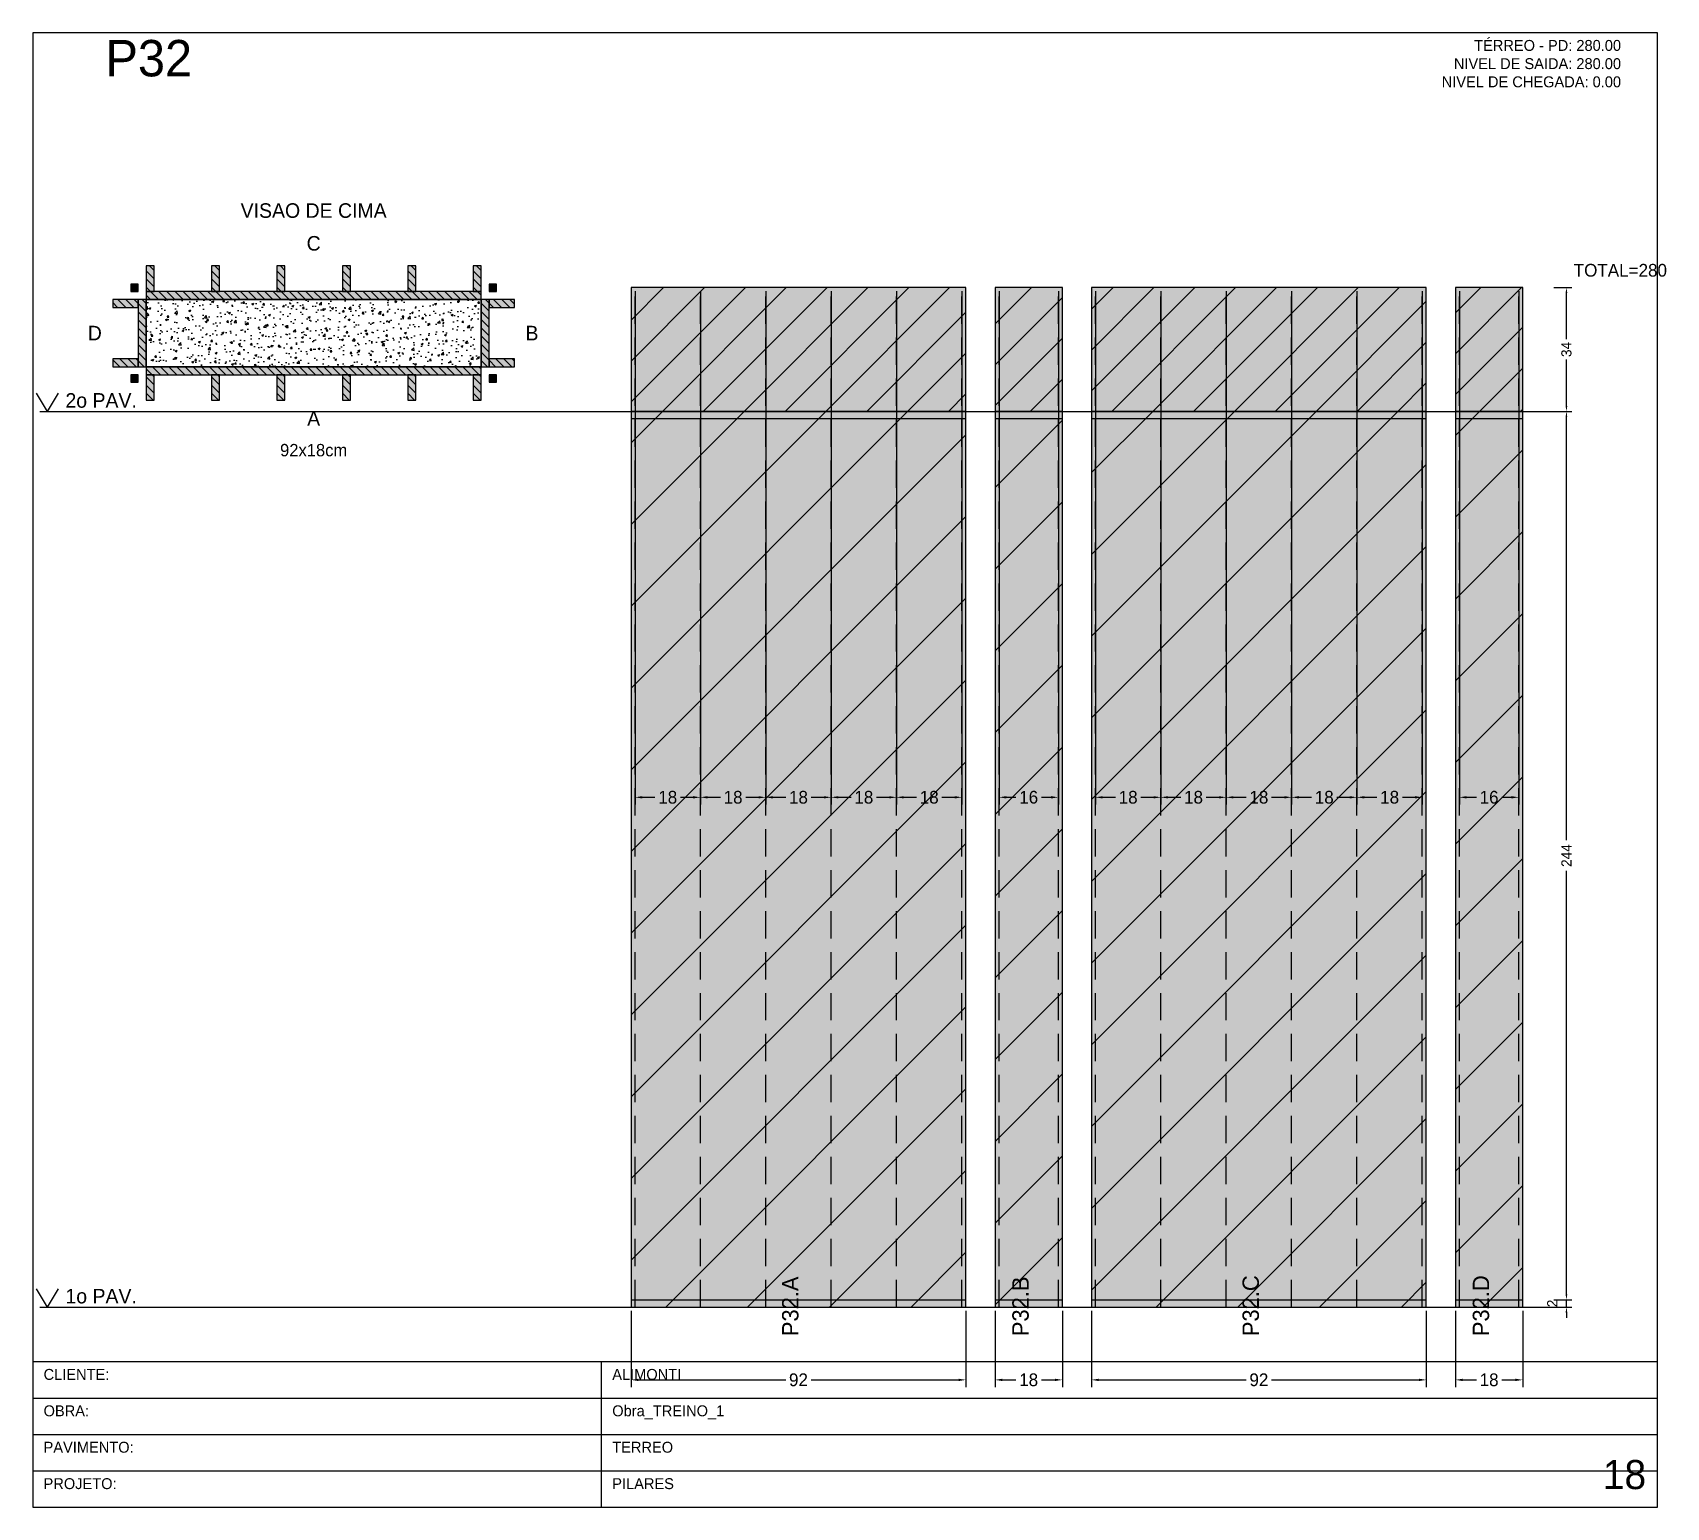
# Model space of a CAD drawing. Header units: metres. Extents: x 0 to 2089, y 0 to 2105.
# Drawn here: x 796.8 to 1245.6, y 1275 to 1680 of the extents above; entities that cross this region are included whole.
import ezdxf
from ezdxf.enums import TextEntityAlignment as Align

# ---------------------------------------------------------------- set-up
doc = ezdxf.new("R2010")
doc.units = ezdxf.units.M
doc.linetypes.add('HIDDEN', pattern=[0.375, 0.25, -0.125])
for name, color, linetype in [('BORDA_CELULA', 9, 'Continuous'), ('CARIMBO', 9, 'Continuous'), ('CHAPA', 1, 'Continuous'), ('CONCRETO', 4, 'Continuous'), ('COTA', 241, 'Continuous'), ('Hachura', 251, 'Continuous'), ('LABEL_ID', 3, 'Continuous'), ('Nivel', 4, 'Continuous'), ('NOMENCLATURA', 1, 'Continuous'), ('Paineis', 200, 'Continuous'), ('SARR_2.2x7', 40, 'Continuous'), ('Texto Secao', 2, 'Continuous'), ('TEXTO_GERAL', 2, 'Continuous')]:
    doc.layers.add(name, color=color, linetype=linetype)
doc.dimstyles.new('FACE_DIM', dxfattribs={"dimtxt": 3.5, "dimasz": 2, "dimexe": 2, "dimexo": 1, "dimgap": 1, "dimtad": 1, "dimdec": 0, "dimrnd": 1, "dimcen": 2.5, "dimclrd": 241, "dimclre": 241, "dimclrt": 241, "dimazin": 3, "dimtfac": 1, "dimtmove": 0, "dimatfit": 3})

# ---------------------------------------------------------------- blocks, each defined once
blk = doc.blocks.new('_CLOSEDFILLED')
at = {"color": 0, "linetype": 'BYBLOCK'}
blk.add_solid([(-1, 0.16), (0, 0), (-1, -0.16)], dxfattribs=at)
blk = doc.blocks.new('*D238')
at = {"color": 241}
for p, q in [((961.2, 1329), (961.2, 1308)), ((1053.2, 1329), (1053.2, 1308)), ((963.2, 1310), (1003.7, 1310)), ((1010.7, 1310), (1051.2, 1310))]:
    blk.add_line(p, q, dxfattribs=at)
at = {"layer": 'Defpoints'}
for p in [(961.2, 1330), (1053.2, 1330), (961.2, 1310)]:
    blk.add_point(p, dxfattribs=at)
at = {"color": 241, "xscale": 2, "yscale": 2, "rotation": 180}
blk.add_blockref('_CLOSEDFILLED', (961.2, 1310), dxfattribs=at)
at = {"color": 241, "xscale": 2, "yscale": 2}
blk.add_blockref('_CLOSEDFILLED', (1053.2, 1310), dxfattribs=at)
at = {"color": 241, "insert": (1007.2, 1310), "char_height": 3.5, "attachment_point": 5}
blk.add_mtext('92', dxfattribs=at)
blk = doc.blocks.new('*D239')
at = {"color": 241}
for p, q in [((962.3, 1609), (962.3, 1468)), ((980.26, 1609), (980.26, 1468)), ((964.3, 1470), (967.78, 1470)), ((974.78, 1470), (978.26, 1470))]:
    blk.add_line(p, q, dxfattribs=at)
at = {"layer": 'Defpoints'}
for p in [(962.3, 1610), (980.26, 1610), (962.3, 1470)]:
    blk.add_point(p, dxfattribs=at)
at = {"color": 241, "xscale": 2, "yscale": 2, "rotation": 180}
blk.add_blockref('_CLOSEDFILLED', (962.3, 1470), dxfattribs=at)
at = {"color": 241, "xscale": 2, "yscale": 2}
blk.add_blockref('_CLOSEDFILLED', (980.26, 1470), dxfattribs=at)
at = {"color": 241, "insert": (971.28, 1470), "char_height": 3.5, "attachment_point": 5}
blk.add_mtext('18', dxfattribs=at)
blk = doc.blocks.new('*D240')
at = {"color": 241}
for p, q in [((980.26, 1609), (980.26, 1468)), ((998.22, 1609), (998.22, 1468)), ((982.26, 1470), (985.74, 1470)), ((992.74, 1470), (996.22, 1470))]:
    blk.add_line(p, q, dxfattribs=at)
at = {"layer": 'Defpoints'}
for p in [(980.26, 1610), (998.22, 1610), (980.26, 1470)]:
    blk.add_point(p, dxfattribs=at)
at = {"color": 241, "xscale": 2, "yscale": 2, "rotation": 180}
blk.add_blockref('_CLOSEDFILLED', (980.26, 1470), dxfattribs=at)
at = {"color": 241, "xscale": 2, "yscale": 2}
blk.add_blockref('_CLOSEDFILLED', (998.22, 1470), dxfattribs=at)
at = {"color": 241, "insert": (989.24, 1470), "char_height": 3.5, "attachment_point": 5}
blk.add_mtext('18', dxfattribs=at)
blk = doc.blocks.new('*D241')
at = {"color": 241}
for p, q in [((998.22, 1609), (998.22, 1468)), ((1016.18, 1609), (1016.18, 1468)), ((1000.22, 1470), (1003.7, 1470)), ((1010.7, 1470), (1014.18, 1470))]:
    blk.add_line(p, q, dxfattribs=at)
at = {"layer": 'Defpoints'}
for p in [(998.22, 1610), (1016.18, 1610), (998.22, 1470)]:
    blk.add_point(p, dxfattribs=at)
at = {"color": 241, "xscale": 2, "yscale": 2, "rotation": 180}
blk.add_blockref('_CLOSEDFILLED', (998.22, 1470), dxfattribs=at)
at = {"color": 241, "xscale": 2, "yscale": 2}
blk.add_blockref('_CLOSEDFILLED', (1016.18, 1470), dxfattribs=at)
at = {"color": 241, "insert": (1007.2, 1470), "char_height": 3.5, "attachment_point": 5}
blk.add_mtext('18', dxfattribs=at)
blk = doc.blocks.new('*D242')
at = {"color": 241}
for p, q in [((1016.18, 1609), (1016.18, 1468)), ((1034.14, 1609), (1034.14, 1468)), ((1018.18, 1470), (1021.66, 1470)), ((1028.66, 1470), (1032.14, 1470))]:
    blk.add_line(p, q, dxfattribs=at)
at = {"layer": 'Defpoints'}
for p in [(1016.18, 1610), (1034.14, 1610), (1016.18, 1470)]:
    blk.add_point(p, dxfattribs=at)
at = {"color": 241, "xscale": 2, "yscale": 2, "rotation": 180}
blk.add_blockref('_CLOSEDFILLED', (1016.18, 1470), dxfattribs=at)
at = {"color": 241, "xscale": 2, "yscale": 2}
blk.add_blockref('_CLOSEDFILLED', (1034.14, 1470), dxfattribs=at)
at = {"color": 241, "insert": (1025.16, 1470), "char_height": 3.5, "attachment_point": 5}
blk.add_mtext('18', dxfattribs=at)
blk = doc.blocks.new('*D243')
at = {"color": 241}
for p, q in [((1034.14, 1609), (1034.14, 1468)), ((1052.1, 1609), (1052.1, 1468)), ((1036.14, 1470), (1039.62, 1470)), ((1046.62, 1470), (1050.1, 1470))]:
    blk.add_line(p, q, dxfattribs=at)
at = {"layer": 'Defpoints'}
for p in [(1034.14, 1610), (1052.1, 1610), (1034.14, 1470)]:
    blk.add_point(p, dxfattribs=at)
at = {"color": 241, "xscale": 2, "yscale": 2, "rotation": 180}
blk.add_blockref('_CLOSEDFILLED', (1034.14, 1470), dxfattribs=at)
at = {"color": 241, "xscale": 2, "yscale": 2}
blk.add_blockref('_CLOSEDFILLED', (1052.1, 1470), dxfattribs=at)
at = {"color": 241, "insert": (1043.12, 1470), "char_height": 3.5, "attachment_point": 5}
blk.add_mtext('18', dxfattribs=at)
blk = doc.blocks.new('*D244')
at = {"color": 241}
for p, q in [((1061.2, 1329), (1061.2, 1308)), ((1079.7, 1329), (1079.7, 1308)), ((1063.2, 1310), (1066.95, 1310)), ((1073.95, 1310), (1077.7, 1310))]:
    blk.add_line(p, q, dxfattribs=at)
at = {"layer": 'Defpoints'}
for p in [(1061.2, 1330), (1079.7, 1330), (1061.2, 1310)]:
    blk.add_point(p, dxfattribs=at)
at = {"color": 241, "xscale": 2, "yscale": 2, "rotation": 180}
blk.add_blockref('_CLOSEDFILLED', (1061.2, 1310), dxfattribs=at)
at = {"color": 241, "xscale": 2, "yscale": 2}
blk.add_blockref('_CLOSEDFILLED', (1079.7, 1310), dxfattribs=at)
at = {"color": 241, "insert": (1070.45, 1310), "char_height": 3.5, "attachment_point": 5}
blk.add_mtext('18', dxfattribs=at)
blk = doc.blocks.new('*D245')
at = {"color": 241}
for p, q in [((1062.3, 1609), (1062.3, 1468)), ((1078.6, 1609), (1078.6, 1468)), ((1064.3, 1470), (1066.95, 1470)), ((1073.95, 1470), (1076.6, 1470))]:
    blk.add_line(p, q, dxfattribs=at)
at = {"layer": 'Defpoints'}
for p in [(1062.3, 1610), (1078.6, 1610), (1062.3, 1470)]:
    blk.add_point(p, dxfattribs=at)
at = {"color": 241, "xscale": 2, "yscale": 2, "rotation": 180}
blk.add_blockref('_CLOSEDFILLED', (1062.3, 1470), dxfattribs=at)
at = {"color": 241, "xscale": 2, "yscale": 2}
blk.add_blockref('_CLOSEDFILLED', (1078.6, 1470), dxfattribs=at)
at = {"color": 241, "insert": (1070.45, 1470), "char_height": 3.5, "attachment_point": 5}
blk.add_mtext('16', dxfattribs=at)
blk = doc.blocks.new('*D246')
at = {"color": 241}
for p, q in [((1087.7, 1329), (1087.7, 1308)), ((1179.7, 1329), (1179.7, 1308)), ((1089.7, 1310), (1130.2, 1310)), ((1137.2, 1310), (1177.7, 1310))]:
    blk.add_line(p, q, dxfattribs=at)
at = {"layer": 'Defpoints'}
for p in [(1087.7, 1330), (1179.7, 1330), (1087.7, 1310)]:
    blk.add_point(p, dxfattribs=at)
at = {"color": 241, "xscale": 2, "yscale": 2, "rotation": 180}
blk.add_blockref('_CLOSEDFILLED', (1087.7, 1310), dxfattribs=at)
at = {"color": 241, "xscale": 2, "yscale": 2}
blk.add_blockref('_CLOSEDFILLED', (1179.7, 1310), dxfattribs=at)
at = {"color": 241, "insert": (1133.7, 1310), "char_height": 3.5, "attachment_point": 5}
blk.add_mtext('92', dxfattribs=at)
blk = doc.blocks.new('*D247')
at = {"color": 241}
for p, q in [((1088.8, 1609), (1088.8, 1468)), ((1106.76, 1609), (1106.76, 1468)), ((1090.8, 1470), (1094.28, 1470)), ((1101.28, 1470), (1104.76, 1470))]:
    blk.add_line(p, q, dxfattribs=at)
at = {"layer": 'Defpoints'}
for p in [(1088.8, 1610), (1106.76, 1610), (1088.8, 1470)]:
    blk.add_point(p, dxfattribs=at)
at = {"color": 241, "xscale": 2, "yscale": 2, "rotation": 180}
blk.add_blockref('_CLOSEDFILLED', (1088.8, 1470), dxfattribs=at)
at = {"color": 241, "xscale": 2, "yscale": 2}
blk.add_blockref('_CLOSEDFILLED', (1106.76, 1470), dxfattribs=at)
at = {"color": 241, "insert": (1097.78, 1470), "char_height": 3.5, "attachment_point": 5}
blk.add_mtext('18', dxfattribs=at)
blk = doc.blocks.new('*D248')
at = {"color": 241}
for p, q in [((1106.76, 1609), (1106.76, 1468)), ((1124.72, 1609), (1124.72, 1468)), ((1108.76, 1470), (1112.24, 1470)), ((1119.24, 1470), (1122.72, 1470))]:
    blk.add_line(p, q, dxfattribs=at)
at = {"layer": 'Defpoints'}
for p in [(1106.76, 1610), (1124.72, 1610), (1106.76, 1470)]:
    blk.add_point(p, dxfattribs=at)
at = {"color": 241, "xscale": 2, "yscale": 2, "rotation": 180}
blk.add_blockref('_CLOSEDFILLED', (1106.76, 1470), dxfattribs=at)
at = {"color": 241, "xscale": 2, "yscale": 2}
blk.add_blockref('_CLOSEDFILLED', (1124.72, 1470), dxfattribs=at)
at = {"color": 241, "insert": (1115.74, 1470), "char_height": 3.5, "attachment_point": 5}
blk.add_mtext('18', dxfattribs=at)
blk = doc.blocks.new('*D249')
at = {"color": 241}
for p, q in [((1124.72, 1609), (1124.72, 1468)), ((1142.68, 1609), (1142.68, 1468)), ((1126.72, 1470), (1130.2, 1470)), ((1137.2, 1470), (1140.68, 1470))]:
    blk.add_line(p, q, dxfattribs=at)
at = {"layer": 'Defpoints'}
for p in [(1124.72, 1610), (1142.68, 1610), (1124.72, 1470)]:
    blk.add_point(p, dxfattribs=at)
at = {"color": 241, "xscale": 2, "yscale": 2, "rotation": 180}
blk.add_blockref('_CLOSEDFILLED', (1124.72, 1470), dxfattribs=at)
at = {"color": 241, "xscale": 2, "yscale": 2}
blk.add_blockref('_CLOSEDFILLED', (1142.68, 1470), dxfattribs=at)
at = {"color": 241, "insert": (1133.7, 1470), "char_height": 3.5, "attachment_point": 5}
blk.add_mtext('18', dxfattribs=at)
blk = doc.blocks.new('*D250')
at = {"color": 241}
for p, q in [((1142.68, 1609), (1142.68, 1468)), ((1160.64, 1609), (1160.64, 1468)), ((1144.68, 1470), (1148.16, 1470)), ((1155.16, 1470), (1158.64, 1470))]:
    blk.add_line(p, q, dxfattribs=at)
at = {"layer": 'Defpoints'}
for p in [(1142.68, 1610), (1160.64, 1610), (1142.68, 1470)]:
    blk.add_point(p, dxfattribs=at)
at = {"color": 241, "xscale": 2, "yscale": 2, "rotation": 180}
blk.add_blockref('_CLOSEDFILLED', (1142.68, 1470), dxfattribs=at)
at = {"color": 241, "xscale": 2, "yscale": 2}
blk.add_blockref('_CLOSEDFILLED', (1160.64, 1470), dxfattribs=at)
at = {"color": 241, "insert": (1151.66, 1470), "char_height": 3.5, "attachment_point": 5}
blk.add_mtext('18', dxfattribs=at)
blk = doc.blocks.new('*D251')
at = {"color": 241}
for p, q in [((1160.64, 1609), (1160.64, 1468)), ((1178.6, 1609), (1178.6, 1468)), ((1162.64, 1470), (1166.12, 1470)), ((1173.12, 1470), (1176.6, 1470))]:
    blk.add_line(p, q, dxfattribs=at)
at = {"layer": 'Defpoints'}
for p in [(1160.64, 1610), (1178.6, 1610), (1160.64, 1470)]:
    blk.add_point(p, dxfattribs=at)
at = {"color": 241, "xscale": 2, "yscale": 2, "rotation": 180}
blk.add_blockref('_CLOSEDFILLED', (1160.64, 1470), dxfattribs=at)
at = {"color": 241, "xscale": 2, "yscale": 2}
blk.add_blockref('_CLOSEDFILLED', (1178.6, 1470), dxfattribs=at)
at = {"color": 241, "insert": (1169.62, 1470), "char_height": 3.5, "attachment_point": 5}
blk.add_mtext('18', dxfattribs=at)
blk = doc.blocks.new('*D252')
at = {"color": 241}
for p, q in [((1187.7, 1329), (1187.7, 1308)), ((1206.2, 1329), (1206.2, 1308)), ((1189.7, 1310), (1193.45, 1310)), ((1200.45, 1310), (1204.2, 1310))]:
    blk.add_line(p, q, dxfattribs=at)
at = {"layer": 'Defpoints'}
for p in [(1187.7, 1330), (1206.2, 1330), (1187.7, 1310)]:
    blk.add_point(p, dxfattribs=at)
at = {"color": 241, "xscale": 2, "yscale": 2, "rotation": 180}
blk.add_blockref('_CLOSEDFILLED', (1187.7, 1310), dxfattribs=at)
at = {"color": 241, "xscale": 2, "yscale": 2}
blk.add_blockref('_CLOSEDFILLED', (1206.2, 1310), dxfattribs=at)
at = {"color": 241, "insert": (1196.95, 1310), "char_height": 3.5, "attachment_point": 5}
blk.add_mtext('18', dxfattribs=at)
blk = doc.blocks.new('*D253')
at = {"color": 241}
for p, q in [((1188.8, 1609), (1188.8, 1468)), ((1205.1, 1609), (1205.1, 1468)), ((1190.8, 1470), (1193.45, 1470)), ((1200.45, 1470), (1203.1, 1470))]:
    blk.add_line(p, q, dxfattribs=at)
at = {"layer": 'Defpoints'}
for p in [(1188.8, 1610), (1205.1, 1610), (1188.8, 1470)]:
    blk.add_point(p, dxfattribs=at)
at = {"color": 241, "xscale": 2, "yscale": 2, "rotation": 180}
blk.add_blockref('_CLOSEDFILLED', (1188.8, 1470), dxfattribs=at)
at = {"color": 241, "xscale": 2, "yscale": 2}
blk.add_blockref('_CLOSEDFILLED', (1205.1, 1470), dxfattribs=at)
at = {"color": 241, "insert": (1196.95, 1470), "char_height": 3.5, "attachment_point": 5}
blk.add_mtext('16', dxfattribs=at)
blk = doc.blocks.new('*D255')
at = {"color": 241}
for p, q in [((1214.7, 1576), (1219.7, 1576)), ((1218.2, 1458.2), (1218.2, 1574.5)), ((1218.2, 1333.5), (1218.2, 1449.8)), ((1214.7, 1332), (1219.7, 1332))]:
    blk.add_line(p, q, dxfattribs=at)
at = {"layer": 'Defpoints'}
for p in [(1214.2, 1576), (1214.2, 1332), (1218.2, 1332)]:
    blk.add_point(p, dxfattribs=at)
at = {"color": 241, "xscale": 1.5, "yscale": 1.5}
for p, rotation in [((1218.2, 1576), 90), ((1218.2, 1332), 270)]:
    blk.add_blockref('_CLOSEDFILLED', p, dxfattribs=dict(at, rotation=rotation))
at = {"color": 241, "insert": (1218.2, 1454), "char_height": 2.8, "attachment_point": 5, "rotation": 90}
blk.add_mtext('244', dxfattribs=at)
blk = doc.blocks.new('*D256')
at = {"color": 241}
for p, q in [((1214.7, 1610), (1219.7, 1610)), ((1218.2, 1595.8), (1218.2, 1608.5)), ((1218.2, 1577.5), (1218.2, 1590.2)), ((1214.7, 1576), (1219.7, 1576))]:
    blk.add_line(p, q, dxfattribs=at)
at = {"layer": 'Defpoints'}
for p in [(1214.2, 1610), (1214.2, 1576), (1218.2, 1576)]:
    blk.add_point(p, dxfattribs=at)
at = {"color": 241, "xscale": 1.5, "yscale": 1.5}
for p, rotation in [((1218.2, 1610), 90), ((1218.2, 1576), 270)]:
    blk.add_blockref('_CLOSEDFILLED', p, dxfattribs=dict(at, rotation=rotation))
at = {"color": 241, "insert": (1218.2, 1593), "char_height": 2.8, "attachment_point": 5, "rotation": 90}
blk.add_mtext('34', dxfattribs=at)

msp = doc.modelspace()

# ---------------------------------------------------------------- hatches: boundary and pattern name
at = {"layer": 'CHAPA'}
for points in [[(823.8, 1608.95), (825.8, 1608.95), (825.8, 1610.95), (823.8, 1610.95)], [(922.2, 1608.95), (924.2, 1608.95), (924.2, 1610.95), (922.2, 1610.95)], [(823.8, 1584.05), (825.8, 1584.05), (825.8, 1586.05), (823.8, 1586.05)], [(922.2, 1584.05), (924.2, 1584.05), (924.2, 1586.05), (922.2, 1586.05)]]:
    msp.add_hatch(color=1, dxfattribs=at).paths.add_polyline_path(points)
at = {"layer": 'COTA'}
h = msp.add_hatch(dxfattribs=at)
h.set_pattern_fill('AR-CONC', color=256, scale=0.03)
h.paths.add_polyline_path([(828, 1588.25), (920, 1588.25), (920, 1606.75), (828, 1606.75)])
at = {"layer": 'Hachura'}
for points in [[(961.2, 1576), (1053.2, 1576), (1053.2, 1610), (961.2, 1610)], [(1061.2, 1576), (1079.7, 1576), (1079.7, 1610), (1061.2, 1610)], [(1087.7, 1576), (1179.7, 1576), (1179.7, 1610), (1087.7, 1610)], [(1187.7, 1576), (1206.2, 1576), (1206.2, 1610), (1187.7, 1610)], [(961.2, 1330), (1053.2, 1330), (1053.2, 1576), (961.2, 1576)], [(1061.2, 1330), (1079.7, 1330), (1079.7, 1576), (1061.2, 1576)], [(1087.7, 1330), (1179.7, 1330), (1179.7, 1576), (1087.7, 1576)], [(1187.7, 1330), (1206.2, 1330), (1206.2, 1576), (1187.7, 1576)]]:
    msp.add_hatch(color=256, dxfattribs=at).paths.add_polyline_path(points)
h = msp.add_hatch(dxfattribs=at)
h.set_pattern_fill('ANSI31', color=256, scale=2.5)
h.paths.add_polyline_path([(961.2, 1576), (1053.2, 1576), (1053.2, 1610), (961.2, 1610)])
h = msp.add_hatch(dxfattribs=at)
h.set_pattern_fill('ANSI31', color=256, scale=2.5)
h.paths.add_polyline_path([(1061.2, 1576), (1079.7, 1576), (1079.7, 1610), (1061.2, 1610)])
h = msp.add_hatch(dxfattribs=at)
h.set_pattern_fill('ANSI31', color=256, scale=2.5)
h.paths.add_polyline_path([(1087.7, 1576), (1179.7, 1576), (1179.7, 1610), (1087.7, 1610)])
h = msp.add_hatch(dxfattribs=at)
h.set_pattern_fill('ANSI31', color=256, scale=2.5)
h.paths.add_polyline_path([(1187.7, 1576), (1206.2, 1576), (1206.2, 1610), (1187.7, 1610)])
h = msp.add_hatch(dxfattribs=at)
h.set_pattern_fill('ANSI31', color=256, scale=5)
h.paths.add_polyline_path([(961.2, 1330), (1053.2, 1330), (1053.2, 1576), (961.2, 1576)])
h = msp.add_hatch(dxfattribs=at)
h.set_pattern_fill('ANSI31', color=256, scale=5)
h.paths.add_polyline_path([(1061.2, 1330), (1079.7, 1330), (1079.7, 1576), (1061.2, 1576)])
h = msp.add_hatch(dxfattribs=at)
h.set_pattern_fill('ANSI31', color=256, scale=5)
h.paths.add_polyline_path([(1087.7, 1330), (1179.7, 1330), (1179.7, 1576), (1087.7, 1576)])
h = msp.add_hatch(dxfattribs=at)
h.set_pattern_fill('ANSI31', color=256, scale=5)
h.paths.add_polyline_path([(1187.7, 1330), (1206.2, 1330), (1206.2, 1576), (1187.7, 1576)])
at = {"layer": 'Paineis'}
for points in [[(828, 1606.75), (920, 1606.75), (920, 1608.95), (828, 1608.95)], [(825.8, 1588.25), (828, 1588.25), (828, 1606.75), (825.8, 1606.75)], [(920, 1588.25), (922.2, 1588.25), (922.2, 1606.75), (920, 1606.75)], [(828, 1586.05), (920, 1586.05), (920, 1588.25), (828, 1588.25)]]:
    msp.add_hatch(color=256, dxfattribs=at).paths.add_polyline_path(points)
h = msp.add_hatch(dxfattribs=at)
h.set_pattern_fill('ANSI31', color=256, scale=0.5, angle=270)
h.paths.add_polyline_path([(828, 1606.75), (920, 1606.75), (920, 1608.95), (828, 1608.95)])
h = msp.add_hatch(dxfattribs=at)
h.set_pattern_fill('ANSI31', color=256, scale=0.5, angle=270)
h.paths.add_polyline_path([(825.8, 1588.25), (828, 1588.25), (828, 1606.75), (825.8, 1606.75)])
h = msp.add_hatch(dxfattribs=at)
h.set_pattern_fill('ANSI31', color=256, scale=0.5, angle=270)
h.paths.add_polyline_path([(920, 1588.25), (922.2, 1588.25), (922.2, 1606.75), (920, 1606.75)])
h = msp.add_hatch(dxfattribs=at)
h.set_pattern_fill('ANSI31', color=256, scale=0.5, angle=270)
h.paths.add_polyline_path([(828, 1586.05), (920, 1586.05), (920, 1588.25), (828, 1588.25)])
at = {"layer": 'SARR_2.2x7'}
for points in [[(828, 1608.95), (830.2, 1608.95), (830.2, 1615.95), (828, 1615.95)], [(845.96, 1608.95), (848.16, 1608.95), (848.16, 1615.95), (845.96, 1615.95)], [(863.92, 1608.95), (866.12, 1608.95), (866.12, 1615.95), (863.92, 1615.95)], [(881.88, 1608.95), (884.08, 1608.95), (884.08, 1615.95), (881.88, 1615.95)], [(899.84, 1608.95), (902.04, 1608.95), (902.04, 1615.95), (899.84, 1615.95)], [(917.8, 1608.95), (920, 1608.95), (920, 1615.95), (917.8, 1615.95)], [(818.8, 1604.55), (825.8, 1604.55), (825.8, 1606.75), (818.8, 1606.75)], [(922.2, 1604.55), (929.2, 1604.55), (929.2, 1606.75), (922.2, 1606.75)], [(818.8, 1588.25), (825.8, 1588.25), (825.8, 1590.45), (818.8, 1590.45)], [(922.2, 1588.25), (929.2, 1588.25), (929.2, 1590.45), (922.2, 1590.45)], [(828, 1579.05), (830.2, 1579.05), (830.2, 1586.05), (828, 1586.05)], [(845.96, 1579.05), (848.16, 1579.05), (848.16, 1586.05), (845.96, 1586.05)], [(863.92, 1579.05), (866.12, 1579.05), (866.12, 1586.05), (863.92, 1586.05)], [(881.88, 1579.05), (884.08, 1579.05), (884.08, 1586.05), (881.88, 1586.05)], [(899.84, 1579.05), (902.04, 1579.05), (902.04, 1586.05), (899.84, 1586.05)], [(917.8, 1579.05), (920, 1579.05), (920, 1586.05), (917.8, 1586.05)]]:
    msp.add_hatch(color=256, dxfattribs=at).paths.add_polyline_path(points)
h = msp.add_hatch(dxfattribs=at)
h.set_pattern_fill('ANSI31', color=256, scale=0.5, angle=270)
h.paths.add_polyline_path([(828, 1608.95), (830.2, 1608.95), (830.2, 1615.95), (828, 1615.95)])
h = msp.add_hatch(dxfattribs=at)
h.set_pattern_fill('ANSI31', color=256, scale=0.5, angle=270)
h.paths.add_polyline_path([(845.96, 1608.95), (848.16, 1608.95), (848.16, 1615.95), (845.96, 1615.95)])
h = msp.add_hatch(dxfattribs=at)
h.set_pattern_fill('ANSI31', color=256, scale=0.5, angle=270)
h.paths.add_polyline_path([(863.92, 1608.95), (866.12, 1608.95), (866.12, 1615.95), (863.92, 1615.95)])
h = msp.add_hatch(dxfattribs=at)
h.set_pattern_fill('ANSI31', color=256, scale=0.5, angle=270)
h.paths.add_polyline_path([(881.88, 1608.95), (884.08, 1608.95), (884.08, 1615.95), (881.88, 1615.95)])
h = msp.add_hatch(dxfattribs=at)
h.set_pattern_fill('ANSI31', color=256, scale=0.5, angle=270)
h.paths.add_polyline_path([(899.84, 1608.95), (902.04, 1608.95), (902.04, 1615.95), (899.84, 1615.95)])
h = msp.add_hatch(dxfattribs=at)
h.set_pattern_fill('ANSI31', color=256, scale=0.5, angle=270)
h.paths.add_polyline_path([(917.8, 1608.95), (920, 1608.95), (920, 1615.95), (917.8, 1615.95)])
h = msp.add_hatch(dxfattribs=at)
h.set_pattern_fill('ANSI31', color=256, scale=0.5, angle=270)
h.paths.add_polyline_path([(818.8, 1604.55), (825.8, 1604.55), (825.8, 1606.75), (818.8, 1606.75)])
h = msp.add_hatch(dxfattribs=at)
h.set_pattern_fill('ANSI31', color=256, scale=0.5, angle=270)
h.paths.add_polyline_path([(922.2, 1604.55), (929.2, 1604.55), (929.2, 1606.75), (922.2, 1606.75)])
h = msp.add_hatch(dxfattribs=at)
h.set_pattern_fill('ANSI31', color=256, scale=0.5, angle=270)
h.paths.add_polyline_path([(818.8, 1588.25), (825.8, 1588.25), (825.8, 1590.45), (818.8, 1590.45)])
h = msp.add_hatch(dxfattribs=at)
h.set_pattern_fill('ANSI31', color=256, scale=0.5, angle=270)
h.paths.add_polyline_path([(922.2, 1588.25), (929.2, 1588.25), (929.2, 1590.45), (922.2, 1590.45)])
h = msp.add_hatch(dxfattribs=at)
h.set_pattern_fill('ANSI31', color=256, scale=0.5, angle=270)
h.paths.add_polyline_path([(828, 1579.05), (830.2, 1579.05), (830.2, 1586.05), (828, 1586.05)])
h = msp.add_hatch(dxfattribs=at)
h.set_pattern_fill('ANSI31', color=256, scale=0.5, angle=270)
h.paths.add_polyline_path([(845.96, 1579.05), (848.16, 1579.05), (848.16, 1586.05), (845.96, 1586.05)])
h = msp.add_hatch(dxfattribs=at)
h.set_pattern_fill('ANSI31', color=256, scale=0.5, angle=270)
h.paths.add_polyline_path([(863.92, 1579.05), (866.12, 1579.05), (866.12, 1586.05), (863.92, 1586.05)])
h = msp.add_hatch(dxfattribs=at)
h.set_pattern_fill('ANSI31', color=256, scale=0.5, angle=270)
h.paths.add_polyline_path([(881.88, 1579.05), (884.08, 1579.05), (884.08, 1586.05), (881.88, 1586.05)])
h = msp.add_hatch(dxfattribs=at)
h.set_pattern_fill('ANSI31', color=256, scale=0.5, angle=270)
h.paths.add_polyline_path([(899.84, 1579.05), (902.04, 1579.05), (902.04, 1586.05), (899.84, 1586.05)])
h = msp.add_hatch(dxfattribs=at)
h.set_pattern_fill('ANSI31', color=256, scale=0.5, angle=270)
h.paths.add_polyline_path([(917.8, 1579.05), (920, 1579.05), (920, 1586.05), (917.8, 1586.05)])

# ---------------------------------------------------------------- linework, layer by layer
at = {"layer": 'BORDA_CELULA', "color": 9}
msp.add_lwpolyline([(796.8, 1275), (1243.2, 1275), (1243.2, 1680), (796.8, 1680)], close=True, dxfattribs=at)
at = {"layer": 'CARIMBO', "color": 40}
for p, q in [((953.04, 1275), (953.04, 1315)), ((796.8, 1305), (1243.2, 1305)), ((796.8, 1295), (1243.2, 1295)), ((796.8, 1285), (1243.2, 1285))]:
    msp.add_line(p, q, dxfattribs=at)
msp.add_lwpolyline([(796.8, 1275), (1243.2, 1275), (1243.2, 1315), (796.8, 1315)], close=True, dxfattribs=at)
at = {"layer": 'CHAPA', "color": 1}
for points in [[(823.8, 1608.95), (825.8, 1608.95), (825.8, 1610.95), (823.8, 1610.95)], [(922.2, 1608.95), (924.2, 1608.95), (924.2, 1610.95), (922.2, 1610.95)], [(823.8, 1584.05), (825.8, 1584.05), (825.8, 1586.05), (823.8, 1586.05)], [(922.2, 1584.05), (924.2, 1584.05), (924.2, 1586.05), (922.2, 1586.05)]]:
    msp.add_lwpolyline(points, close=True, dxfattribs=at)
at = {"layer": 'CONCRETO', "color": 4}
msp.add_lwpolyline([(828, 1588.25), (920, 1588.25), (920, 1606.75), (828, 1606.75)], close=True, dxfattribs=at)
at = {"layer": 'Nivel', "color": 4}
for p, q in [((797.8, 1581), (800.8, 1576)), ((803.8, 1581), (800.8, 1576)), ((798.8, 1576), (1219.2, 1576)), ((797.8, 1335), (800.8, 1330)), ((803.8, 1335), (800.8, 1330)), ((798.8, 1330), (1219.2, 1330))]:
    msp.add_line(p, q, dxfattribs=at)
at = {"layer": 'Paineis'}
for p, q in [((961.2, 1574), (1053.2, 1574)), ((1061.2, 1574), (1079.7, 1574)), ((1087.7, 1574), (1179.7, 1574)), ((1187.7, 1574), (1206.2, 1574)), ((961.2, 1332), (1053.2, 1332)), ((1061.2, 1332), (1079.7, 1332)), ((1087.7, 1332), (1179.7, 1332)), ((1187.7, 1332), (1206.2, 1332))]:
    msp.add_line(p, q, dxfattribs=at)
for points in [[(828, 1606.75), (920, 1606.75), (920, 1608.95), (828, 1608.95)], [(961.2, 1576), (1053.2, 1576), (1053.2, 1610), (961.2, 1610)], [(1061.2, 1576), (1079.7, 1576), (1079.7, 1610), (1061.2, 1610)], [(1087.7, 1576), (1179.7, 1576), (1179.7, 1610), (1087.7, 1610)], [(1187.7, 1576), (1206.2, 1576), (1206.2, 1610), (1187.7, 1610)], [(825.8, 1588.25), (828, 1588.25), (828, 1606.75), (825.8, 1606.75)], [(920, 1588.25), (922.2, 1588.25), (922.2, 1606.75), (920, 1606.75)], [(828, 1586.05), (920, 1586.05), (920, 1588.25), (828, 1588.25)], [(961.2, 1330), (1053.2, 1330), (1053.2, 1576), (961.2, 1576)], [(1061.2, 1330), (1079.7, 1330), (1079.7, 1576), (1061.2, 1576)], [(1087.7, 1330), (1179.7, 1330), (1179.7, 1576), (1087.7, 1576)], [(1187.7, 1330), (1206.2, 1330), (1206.2, 1576), (1187.7, 1576)]]:
    msp.add_lwpolyline(points, close=True, dxfattribs=at)
at = {"layer": 'SARR_2.2x7', "linetype": 'HIDDEN', "ltscale": 30}
for p, q in [((962.3, 1330), (962.3, 1610)), ((980.26, 1330), (980.26, 1610)), ((998.22, 1330), (998.22, 1610)), ((1016.18, 1330), (1016.18, 1610)), ((1034.14, 1330), (1034.14, 1610)), ((1052.1, 1330), (1052.1, 1610)), ((1062.3, 1330), (1062.3, 1610)), ((1078.6, 1330), (1078.6, 1610)), ((1088.8, 1330), (1088.8, 1610)), ((1106.76, 1330), (1106.76, 1610)), ((1124.72, 1330), (1124.72, 1610)), ((1142.68, 1330), (1142.68, 1610)), ((1160.64, 1330), (1160.64, 1610)), ((1178.6, 1330), (1178.6, 1610)), ((1188.8, 1330), (1188.8, 1610)), ((1205.1, 1330), (1205.1, 1610))]:
    msp.add_line(p, q, dxfattribs=at)
at = {"layer": 'SARR_2.2x7'}
for points in [[(828, 1608.95), (830.2, 1608.95), (830.2, 1615.95), (828, 1615.95)], [(845.96, 1608.95), (848.16, 1608.95), (848.16, 1615.95), (845.96, 1615.95)], [(863.92, 1608.95), (866.12, 1608.95), (866.12, 1615.95), (863.92, 1615.95)], [(881.88, 1608.95), (884.08, 1608.95), (884.08, 1615.95), (881.88, 1615.95)], [(899.84, 1608.95), (902.04, 1608.95), (902.04, 1615.95), (899.84, 1615.95)], [(917.8, 1608.95), (920, 1608.95), (920, 1615.95), (917.8, 1615.95)], [(818.8, 1604.55), (825.8, 1604.55), (825.8, 1606.75), (818.8, 1606.75)], [(922.2, 1604.55), (929.2, 1604.55), (929.2, 1606.75), (922.2, 1606.75)], [(818.8, 1588.25), (825.8, 1588.25), (825.8, 1590.45), (818.8, 1590.45)], [(922.2, 1588.25), (929.2, 1588.25), (929.2, 1590.45), (922.2, 1590.45)], [(828, 1579.05), (830.2, 1579.05), (830.2, 1586.05), (828, 1586.05)], [(845.96, 1579.05), (848.16, 1579.05), (848.16, 1586.05), (845.96, 1586.05)], [(863.92, 1579.05), (866.12, 1579.05), (866.12, 1586.05), (863.92, 1586.05)], [(881.88, 1579.05), (884.08, 1579.05), (884.08, 1586.05), (881.88, 1586.05)], [(899.84, 1579.05), (902.04, 1579.05), (902.04, 1586.05), (899.84, 1586.05)], [(917.8, 1579.05), (920, 1579.05), (920, 1586.05), (917.8, 1586.05)]]:
    msp.add_lwpolyline(points, close=True, dxfattribs=at)

# ---------------------------------------------------------------- texts
at = {"layer": 'CARIMBO', "color": 9}
for s, p in [('CLIENTE:', (799.8, 1310)), ('OBRA:', (799.8, 1300)), ('PAVIMENTO:', (799.8, 1290)), ('PROJETO:', (799.8, 1280))]:
    msp.add_text(s, height=3, dxfattribs=at).set_placement(p)
at = {"layer": 'COTA', "color": 241}
msp.add_text('TOTAL=280', height=3.5, dxfattribs=at).set_placement((1220.2, 1613))
at = {"layer": 'Cota Secao (2x)', "color": 4}
msp.add_text('92x18cm', height=3.4, dxfattribs=at).set_placement((874, 1567.05), align=Align.TOP_CENTER)
at = {"layer": 'LABEL_ID', "color": 3}
msp.add_text('18', height=8, dxfattribs=at).set_placement((1228.2, 1280))
at = {"layer": 'Nivel', "color": 4}
for s, p in [('2o PAV.', (805.8, 1577)), ('1o PAV.', (805.8, 1331))]:
    msp.add_text(s, height=4, dxfattribs=at).set_placement(p)
at = {"layer": 'NOMENCLATURA', "color": 1}
msp.add_text('P32', height=10, dxfattribs=at).set_placement((816.8, 1668))
at = {"layer": 'Texto Secao', "color": 2}
for s, p in [('VISAO DE CIMA', (874, 1627.95)), ('C', (874, 1618.95))]:
    msp.add_text(s, height=4, dxfattribs=at).set_placement(p, align=Align.BOTTOM_CENTER)
msp.add_text('D', height=4, dxfattribs=at).set_placement((815.8, 1597.5), align=Align.MIDDLE_RIGHT)
msp.add_text('B', height=4, dxfattribs=at).set_placement((932.2, 1597.5), align=Align.MIDDLE_LEFT)
msp.add_text('A', height=4, dxfattribs=at).set_placement((874, 1576.05), align=Align.TOP_CENTER)
for s, p in [('P32.A', (1007.2, 1322)), ('P32.B', (1070.45, 1322)), ('P32.C', (1133.7, 1322)), ('P32.D', (1196.95, 1322))]:
    msp.add_text(s, height=4.5, rotation=90, dxfattribs=at).set_placement(p)
at = {"layer": 'TEXTO_GERAL', "color": 2}
for s, p in [('TÉRREO - PD: 280.00', (1233.2, 1675)), ('NIVEL DE SAIDA: 280.00', (1233.2, 1670)), ('NIVEL DE CHEGADA: 0.00', (1233.2, 1665))]:
    msp.add_text(s, height=3, dxfattribs=at).set_placement(p, align=Align.RIGHT)
for s, p in [('ALIMONTI', (956.04, 1310)), ('Obra_TREINO_1', (956.04, 1300)), ('TERREO', (956.04, 1290)), ('PILARES', (956.04, 1280))]:
    msp.add_text(s, height=3, dxfattribs=at).set_placement(p)

# ---------------------------------------------------------------- dimensions: what is measured, and where the dimension line sits
for base, p1, p2, picture, middle in [((962.3, 1470), (962.3, 1610), (980.26, 1610), '*D239', (971.28, 1470)), ((980.26, 1470), (980.26, 1610), (998.22, 1610), '*D240', (989.24, 1470)), ((998.22, 1470), (998.22, 1610), (1016.18, 1610), '*D241', (1007.2, 1470)), ((1016.18, 1470), (1016.18, 1610), (1034.14, 1610), '*D242', (1025.16, 1470)), ((1034.14, 1470), (1034.14, 1610), (1052.1, 1610), '*D243', (1043.12, 1470)), ((1062.3, 1470), (1062.3, 1610), (1078.6, 1610), '*D245', (1070.45, 1470)), ((1088.8, 1470), (1088.8, 1610), (1106.76, 1610), '*D247', (1097.78, 1470)), ((1106.76, 1470), (1106.76, 1610), (1124.72, 1610), '*D248', (1115.74, 1470)), ((1124.72, 1470), (1124.72, 1610), (1142.68, 1610), '*D249', (1133.7, 1470)), ((1142.68, 1470), (1142.68, 1610), (1160.64, 1610), '*D250', (1151.66, 1470)), ((1160.64, 1470), (1160.64, 1610), (1178.6, 1610), '*D251', (1169.62, 1470)), ((1188.8, 1470), (1188.8, 1610), (1205.1, 1610), '*D253', (1196.95, 1470)), ((961.2, 1310), (961.2, 1330), (1053.2, 1330), '*D238', (1007.2, 1310)), ((1061.2, 1310), (1061.2, 1330), (1079.7, 1330), '*D244', (1070.45, 1310)), ((1087.7, 1310), (1087.7, 1330), (1179.7, 1330), '*D246', (1133.7, 1310)), ((1187.7, 1310), (1187.7, 1330), (1206.2, 1330), '*D252', (1196.95, 1310))]:
    dim = msp.add_linear_dim(base=base, p1=p1, p2=p2, dimstyle='FACE_DIM')
    dim.commit()
    dim.dimension.update_dxf_attribs({"geometry": picture, "text_midpoint": middle})
for base, p1, p2, picture, middle in [((1218.2, 1576), (1214.2, 1576), (1214.2, 1610), '*D256', (1218.2, 1593)), ((1218.2, 1332), (1214.2, 1332), (1214.2, 1576), '*D255', (1218.2, 1454))]:
    dim = msp.add_linear_dim(base=base, p1=p1, p2=p2, angle=90, dimstyle='FACE_DIM', override={"dimtxt": 2.8, "dimasz": 1.5, "dimexe": 1.5, "dimexo": 0.5})
    dim.commit()
    dim.dimension.update_dxf_attribs({"geometry": picture, "text_midpoint": middle})
msp.add_linear_dim(base=(1218.2, 1330), p1=(1214.2, 1330), p2=(1214.2, 1332), angle=90, dimstyle='FACE_DIM', override={"dimtxt": 2.8, "dimasz": 1.5, "dimexe": 1.5, "dimexo": 0.5}).render()

doc.saveas('drawing.dxf')
